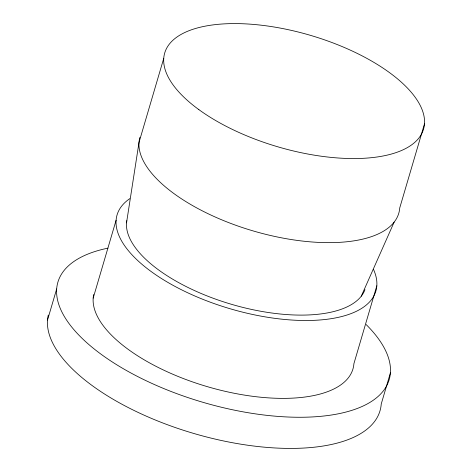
<?xml version="1.0" encoding="UTF-8"?>
<svg xmlns="http://www.w3.org/2000/svg" width="472" height="472" viewBox="0 0 472 472"><rect width="100%" height="100%" fill="white"/><g stroke="black" fill="none" stroke-linecap="round" stroke-linejoin="round"><path stroke-width="0.71" d="M126.525 222.873L139.016 142.391L163.766 58.298M47.513 320.081L56.681 288.935M93.185 298.115L116.1 220.253M376.821 285.802L353.906 363.664A134.886 58.068 16.4 0 1 215.126 388.834A134.886 58.068 16.4 0 1 93.704 294.522M424.487 123.847L399.737 207.94A134.886 58.068 16.4 0 1 259.334 232.672A134.886 58.068 16.4 0 1 139.889 137.387M390.403 372.845L381.24 403.991A172.658 74.328 16.4 0 1 203.143 436.081A172.658 74.328 16.4 0 1 48.274 315.078M361.263 296.198L394.161 222.088M366.166 324.583A172.658 74.328 16.4 0 1 320.47 416.351A172.658 74.328 16.4 0 1 95.002 349.61A172.658 74.328 16.4 0 1 107.94 248.148M373.511 269.418A134.886 58.068 16.4 0 1 231.18 309.06A134.886 58.068 16.4 0 1 129.765 198.665M364.974 289.66A124.095 53.424 16.4 0 1 232.566 304.623A124.095 53.424 16.4 0 1 126.791 220.672M198.854 109.61A134.886 58.068 16.4 0 0 418.912 138.001A134.886 58.068 16.4 0 0 264.609 25.612A134.886 58.068 16.4 0 0 198.854 109.61"/></g></svg>
